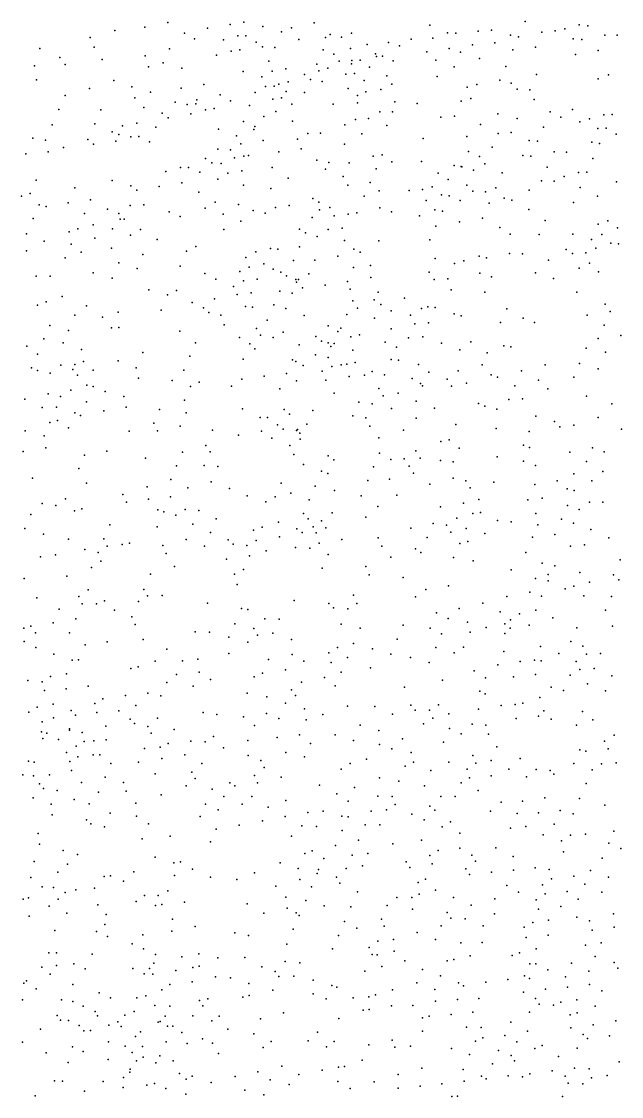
# Model space of a CAD drawing. Header units: inches. Extents: x 1412000 to 4237944, y 4931095 to 14792305.
# Drawn here: x 2823715.2 to 2823797, y 9862286.2 to 9862433 of the extents above; entities that cross this region are included whole.
import ezdxf

# ---------------------------------------------------------------- set-up
doc = ezdxf.new("R2010")
doc.units = ezdxf.units.IN
doc.header["$MEASUREMENT"] = 0

# ---------------------------------------------------------------- blocks, each defined once
blk = doc.blocks.new('SHORTSTLIDAR')
for p in [(1412232.74, 4931389.51), (1412176.78, 4931388.29), (1412180.87, 4931388.72), (1412184.02, 4931389.37), (1412189.43, 4931388.6), (1412192.52, 4931389.12), (1412194.37, 4931389.43), (1412196.97, 4931388.82), (1412199.52, 4931388.08), (1412200.87, 4931388.65), (1412203.99, 4931389.32), (1412219.75, 4931389.01), (1412226.35, 4931388.18), (1412228.15, 4931388.34), (1412235.03, 4931388.05), (1412236.83, 4931388.22), (1412238.18, 4931388.51), (1412240.13, 4931389.03), (1412241.29, 4931388.93), (1412173.41, 4931387.34), (1412186.26, 4931387.91), (1412187.66, 4931387.13), (1412191.59, 4931387.02), (1412193.55, 4931387.54), (1412194.67, 4931387.54), (1412196.05, 4931386.7), (1412201.87, 4931387.07), (1412205.51, 4931387.34), (1412206.14, 4931387.72), (1412207.69, 4931387.37), (1412209.05, 4931387.92), (1412214.11, 4931386.65), (1412217.2, 4931387.08), (1412220.14, 4931387.22), (1412222.15, 4931387.98), (1412223.28, 4931387.9), (1412228.62, 4931386.61), (1412230.75, 4931387.64), (1412231.83, 4931387.43), (1412239.29, 4931387.13), (1412240.47, 4931387.04), (1412243.63, 4931387.64), (1412245.31, 4931387.65), (1412166.56, 4931385.83), (1412173.95, 4931385.99), (1412184.22, 4931385.78), (1412192.63, 4931385.45), (1412193.84, 4931385.65), (1412196.91, 4931386.05), (1412198.59, 4931385.97), (1412205.21, 4931385.62), (1412208.93, 4931385.83), (1412211.19, 4931386.35), (1412212.32, 4931385.11), (1412215.6, 4931386.17), (1412219.34, 4931385.35), (1412222.38, 4931385.84), (1412223.93, 4931385.34), (1412225.55, 4931386.33), (1412231.07, 4931385.62), (1412234.15, 4931386), (1412242.72, 4931385.57), (1412169.28, 4931384.57), (1412170, 4931383.64), (1412175.06, 4931384.33), (1412180.93, 4931384.8), (1412183.38, 4931383.86), (1412190.67, 4931384.92), (1412197.77, 4931384.08), (1412204.35, 4931383.7), (1412206.67, 4931385.06), (1412207.38, 4931384.11), (1412209.06, 4931383.72), (1412209.1, 4931384.17), (1412210.26, 4931384.24), (1412212.48, 4931384.72), (1412213.27, 4931384.76), (1412214.73, 4931384.12), (1412220.55, 4931384.25), (1412226.52, 4931384.46), (1412239.61, 4931385.02), (1412165.81, 4931383.44), (1412181.37, 4931383.31), (1412185.91, 4931383.15), (1412194.3, 4931382.7), (1412198.26, 4931382.74), (1412200.11, 4931383.05), (1412202.63, 4931382.28), (1412204.62, 4931382.77), (1412205.84, 4931383.14), (1412208.31, 4931382.32), (1412209.48, 4931382.41), (1412211.52, 4931383.26), (1412223.08, 4931383.32), (1412230.11, 4931383.37), (1412234.28, 4931382.28), (1412244.14, 4931382.21), (1412166.1, 4931381.52), (1412176.64, 4931381.46), (1412188.91, 4931380.92), (1412196.84, 4931381.95), (1412199.17, 4931380.93), (1412200.44, 4931381.29), (1412203.45, 4931381.61), (1412205.06, 4931381.3), (1412210.77, 4931381.45), (1412213.87, 4931382.09), (1412214.56, 4931380.93), (1412220.74, 4931381.98), (1412226.17, 4931380.89), (1412229.29, 4931381.5), (1412230.84, 4931381.07), (1412242.71, 4931381.66), (1412170, 4931379.42), (1412173.33, 4931380.34), (1412179.09, 4931380.59), (1412181.63, 4931379.86), (1412185.83, 4931380.4), (1412191.13, 4931379.51), (1412195.9, 4931379.82), (1412197.32, 4931380.63), (1412198.52, 4931380.67), (1412200.13, 4931379.95), (1412202.67, 4931379.79), (1412208.62, 4931380.37), (1412209.9, 4931379.39), (1412211.01, 4931379.89), (1412213.08, 4931380.22), (1412224.82, 4931380.53), (1412231.67, 4931380.25), (1412233.37, 4931380.19), (1412179.52, 4931379.1), (1412185, 4931378.51), (1412186.64, 4931378.19), (1412187.85, 4931378.28), (1412187.98, 4931378.79), (1412192.54, 4931378.68), (1412195.15, 4931378.02), (1412198.32, 4931378.89), (1412199.51, 4931379.07), (1412200.91, 4931378.21), (1412206.57, 4931378.21), (1412209.89, 4931378.42), (1412214.97, 4931378.55), (1412218.01, 4931378.29), (1412224.01, 4931378.64), (1412225.34, 4931379), (1412233.99, 4931378.84), (1412169.16, 4931377.5), (1412174.88, 4931377.44), (1412180.72, 4931377.75), (1412183.23, 4931377.01), (1412184.04, 4931376.37), (1412187.14, 4931376.89), (1412189.13, 4931377.43), (1412190.32, 4931377.64), (1412197.11, 4931376.52), (1412198.74, 4931377.24), (1412212.92, 4931377.19), (1412214.67, 4931377.18), (1412221.27, 4931376.43), (1412223.1, 4931376.56), (1412229.04, 4931376.92), (1412236.17, 4931377.15), (1412237.61, 4931376.45), (1412239.21, 4931377.49), (1412243.48, 4931376.78), (1412244.61, 4931376.79), (1412168.25, 4931375.41), (1412174.05, 4931375.53), (1412177.83, 4931375.28), (1412179.78, 4931375.62), (1412182.39, 4931375.08), (1412194.32, 4931375.83), (1412195.87, 4931375.15), (1412201, 4931375.89), (1412208.16, 4931375.42), (1412209.61, 4931376.14), (1412211.37, 4931376.27), (1412213.86, 4931375.32), (1412226.66, 4931375.46), (1412231.67, 4931376.26), (1412235.25, 4931375.06), (1412240.19, 4931375.82), (1412241.52, 4931376.2), (1412242.65, 4931374.9), (1412243.8, 4931374.93), (1412165.58, 4931373.56), (1412173.1, 4931373.39), (1412176.4, 4931374.43), (1412177.31, 4931374.09), (1412178.95, 4931373.74), (1412180.05, 4931373.79), (1412190.9, 4931374.8), (1412193.39, 4931373.9), (1412195.75, 4931374.75), (1412201.68, 4931373.43), (1412203.1, 4931374.21), (1412204.85, 4931374.24), (1412210.47, 4931374.19), (1412218.85, 4931373.53), (1412224.79, 4931373.79), (1412229.05, 4931374.23), (1412230.86, 4931374.37), (1412245.16, 4931374.14), (1412167.32, 4931373.29), (1412169.79, 4931372.29), (1412173.88, 4931372.76), (1412176.92, 4931373.19), (1412181.52, 4931373.06), (1412190.81, 4931372.08), (1412192.54, 4931371.98), (1412193.95, 4931372.8), (1412197, 4931373.28), (1412202.19, 4931372.12), (1412208.1, 4931372.78), (1412228.23, 4931372.36), (1412233.32, 4931373.27), (1412234.44, 4931373.19), (1412241.85, 4931373.04), (1412242.89, 4931372.84), (1412164.63, 4931371.43), (1412167.68, 4931371.69), (1412189.16, 4931370.81), (1412193.12, 4931370.91), (1412194.36, 4931371.11), (1412195, 4931371.21), (1412199.16, 4931371.7), (1412204.34, 4931370.58), (1412212.04, 4931371.13), (1412213.24, 4931371.28), (1412225.03, 4931371.74), (1412226.52, 4931371.09), (1412232.42, 4931371.2), (1412233.53, 4931371.11), (1412236.69, 4931371.71), (1412238.39, 4931371.68), (1412241.98, 4931370.78), (1412183.75, 4931369.04), (1412185.75, 4931369.55), (1412186.81, 4931369.55), (1412189.99, 4931370.19), (1412191.28, 4931370.14), (1412194.09, 4931369.1), (1412198.23, 4931369.58), (1412205.52, 4931369.35), (1412205.96, 4931370.24), (1412208.74, 4931370.2), (1412212.41, 4931369.39), (1412214.56, 4931370.35), (1412218.63, 4931370.39), (1412223.06, 4931369.83), (1412224.03, 4931369.72), (1412224.12, 4931369.64), (1412225.7, 4931369.22), (1412227.23, 4931370.07), (1412235.77, 4931369.62), (1412166.05, 4931367.86), (1412176.42, 4931367.79), (1412188.36, 4931368.94), (1412190.82, 4931368), (1412192.2, 4931368.8), (1412200.43, 4931368.12), (1412207.91, 4931368.32), (1412211.59, 4931367.53), (1412220.88, 4931368.79), (1412222.25, 4931367.94), (1412229.63, 4931368.86), (1412234.97, 4931367.76), (1412236.69, 4931367.72), (1412238.09, 4931368.33), (1412240.05, 4931368.89), (1412241.18, 4931368.92), (1412245.21, 4931367.63), (1412171.32, 4931366.8), (1412178.96, 4931367.07), (1412179.77, 4931366.46), (1412182.84, 4931366.96), (1412185.91, 4931367.47), (1412188.24, 4931366.21), (1412194.32, 4931367.17), (1412198.08, 4931366.71), (1412208.54, 4931367.16), (1412212.84, 4931366.38), (1412216.91, 4931366.44), (1412218.75, 4931366.55), (1412220.07, 4931366.94), (1412224.8, 4931367.14), (1412225.6, 4931366.34), (1412227.35, 4931366.26), (1412228.73, 4931366.8), (1412233.3, 4931366.48), (1412240.27, 4931366.85), (1412164.05, 4931365.66), (1412165.24, 4931366), (1412170.42, 4931364.74), (1412173.47, 4931365.16), (1412190.46, 4931364.82), (1412203.79, 4931365.36), (1412204.61, 4931364.83), (1412210.77, 4931365.64), (1412219.24, 4931365.06), (1412221.34, 4931365.86), (1412222.4, 4931365.71), (1412223.9, 4931365.06), (1412227.83, 4931364.71), (1412229.91, 4931365.39), (1412230.93, 4931365.13), (1412239.36, 4931364.77), (1412242.63, 4931365.67), (1412166.46, 4931364.47), (1412167.4, 4931364.26), (1412172.63, 4931363.28), (1412175.77, 4931363.89), (1412177.33, 4931363.31), (1412178.87, 4931364.39), (1412180.72, 4931364.46), (1412184.17, 4931363.51), (1412189.09, 4931364.01), (1412191.54, 4931363.22), (1412193.65, 4931364.54), (1412195.65, 4931363.7), (1412197.29, 4931363.35), (1412198.68, 4931364.13), (1412200.55, 4931364.38), (1412204.7, 4931363.8), (1412206.09, 4931364.13), (1412208.6, 4931363.19), (1412209.78, 4931363.36), (1412212.91, 4931364.05), (1412214.5, 4931363.53), (1412220.45, 4931363.8), (1412221.48, 4931363.61), (1412233.26, 4931363.84), (1412165.64, 4931362.59), (1412173.82, 4931361.75), (1412177.49, 4931362.53), (1412178.04, 4931362.51), (1412185.71, 4931362.86), (1412193.97, 4931362.25), (1412203.69, 4931362.73), (1412206.71, 4931362.97), (1412218.35, 4931362.99), (1412223.79, 4931362.17), (1412226.93, 4931362.65), (1412235.47, 4931362.32), (1412242.71, 4931361.83), (1412244.04, 4931362.29), (1412164.75, 4931360.5), (1412170.54, 4931360.78), (1412171.72, 4931361.2), (1412176.44, 4931361.21), (1412178.93, 4931360.32), (1412180.29, 4931361.12), (1412191.67, 4931361.09), (1412201.97, 4931361.17), (1412202.78, 4931360.64), (1412204.37, 4931360.16), (1412205.87, 4931361.09), (1412207.78, 4931361.31), (1412220.58, 4931361.55), (1412229.29, 4931361.38), (1412230.69, 4931360.47), (1412234.66, 4931360.44), (1412239.24, 4931360.45), (1412243.22, 4931360.43), (1412245.33, 4931361.32), (1412167.14, 4931359.52), (1412170.83, 4931359.12), (1412174.05, 4931359.92), (1412182.56, 4931359.76), (1412187.84, 4931358.79), (1412201.96, 4931358.75), (1412208.13, 4931359.6), (1412212.77, 4931359.55), (1412219.76, 4931359.68), (1412241.81, 4931359.76), (1412244.44, 4931359.25), (1412245.47, 4931359.13), (1412164.74, 4931358.19), (1412170.01, 4931357.24), (1412172.19, 4931357.99), (1412176.32, 4931358.55), (1412180.62, 4931357.67), (1412186.55, 4931358.16), (1412194.67, 4931357.29), (1412196.03, 4931358.06), (1412198.02, 4931358.52), (1412199.02, 4931358.43), (1412207.2, 4931357.48), (1412209.39, 4931358.43), (1412210.26, 4931358), (1412226.48, 4931357.46), (1412227.48, 4931357.24), (1412230.63, 4931357.82), (1412232.37, 4931357.78), (1412238.34, 4931358.38), (1412239.21, 4931357.82), (1412241.01, 4931357.91), (1412242.41, 4931358.56), (1412177.32, 4931356.57), (1412179.81, 4931355.79), (1412185.67, 4931356.11), (1412195.11, 4931355.97), (1412197.1, 4931356.41), (1412201.13, 4931356.87), (1412204.05, 4931356.9), (1412209.35, 4931355.91), (1412211.64, 4931356.2), (1412220.48, 4931357.16), (1412223.1, 4931356.48), (1412224.38, 4931356.82), (1412235.94, 4931356.9), (1412240.11, 4931355.82), (1412241.51, 4931356.5), (1412166.05, 4931354.72), (1412167.94, 4931354.75), (1412173.83, 4931355.19), (1412176.42, 4931354.48), (1412189.05, 4931355.08), (1412190.56, 4931354.33), (1412193.84, 4931355.39), (1412196.2, 4931354.32), (1412198.38, 4931355.67), (1412199.42, 4931355.28), (1412200.21, 4931354.78), (1412201.49, 4931354.28), (1412201.82, 4931354.27), (1412203.23, 4931355.03), (1412211.71, 4931354.55), (1412219.66, 4931355.27), (1412220.33, 4931354.27), (1412222.2, 4931354.39), (1412226.57, 4931355.15), (1412228.16, 4931354.63), (1412234.14, 4931355.2), (1412236.64, 4931354.42), (1412242.74, 4931355.31), (1412181.42, 4931352.88), (1412192.96, 4931353.33), (1412194.31, 4931354.11), (1412201.55, 4931353.9), (1412202.4, 4931353.13), (1412205.47, 4931353.51), (1412208.52, 4931354.01), (1412208.88, 4931352.95), (1412222.65, 4931352.86), (1412169.59, 4931351.96), (1412183.98, 4931352.17), (1412185.21, 4931352.77), (1412190.39, 4931351.63), (1412193.48, 4931352.23), (1412195.39, 4931352.45), (1412199.3, 4931352.69), (1412200.99, 4931352.39), (1412209.24, 4931351.38), (1412212.16, 4931351.51), (1412212.69, 4931352.56), (1412216.29, 4931351.74), (1412227.27, 4931352.57), (1412239.81, 4931352.56), (1412166.22, 4931350.79), (1412167.4, 4931351.23), (1412172.91, 4931350.67), (1412183.1, 4931350.1), (1412187.35, 4931351.14), (1412188.86, 4931350.4), (1412194.59, 4931350.59), (1412195.58, 4931350.5), (1412198.49, 4931350.83), (1412200.11, 4931350.3), (1412209.87, 4931350.36), (1412213.05, 4931350.87), (1412214.48, 4931350.02), (1412218.59, 4931350.31), (1412219.49, 4931350.53), (1412220.49, 4931350.45), (1412230.23, 4931350.28), (1412243.67, 4931350.89), (1412244.35, 4931349.9), (1412171.34, 4931349.39), (1412175.1, 4931349.12), (1412177.23, 4931349.81), (1412189.59, 4931349.76), (1412191.26, 4931349.39), (1412197.57, 4931348.71), (1412202.59, 4931349.36), (1412208.41, 4931349.48), (1412212.22, 4931348.99), (1412217.13, 4931349.43), (1412223.05, 4931349.57), (1412224.02, 4931349.32), (1412229.4, 4931348.41), (1412232.49, 4931349.02), (1412234.04, 4931348.41), (1412241.23, 4931349.39), (1412167.89, 4931348.01), (1412170.44, 4931347.3), (1412176.33, 4931347.7), (1412177.33, 4931347.73), (1412185.65, 4931347.23), (1412191.7, 4931348.09), (1412196.09, 4931347.59), (1412199.76, 4931347.09), (1412205.87, 4931347.94), (1412207.21, 4931347.2), (1412207.6, 4931347.62), (1412214.47, 4931347.56), (1412217.68, 4931348.22), (1412219.58, 4931348.35), (1412243.53, 4931348.04), (1412167.1, 4931346.16), (1412169.73, 4931345.65), (1412187.79, 4931345.63), (1412193.78, 4931346.35), (1412195.19, 4931345.51), (1412196.67, 4931346.66), (1412198.39, 4931346.36), (1412204.19, 4931346.49), (1412204.97, 4931345.88), (1412205.88, 4931345.61), (1412206.68, 4931345.52), (1412208.98, 4931346.43), (1412210.14, 4931346.7), (1412213.65, 4931345.7), (1412216.86, 4931346.33), (1412218.78, 4931346.47), (1412221.33, 4931345.59), (1412225.36, 4931345.75), (1412242.73, 4931346.2), (1412245.78, 4931346.65), (1412164.78, 4931345.18), (1412166.21, 4931344.09), (1412172.22, 4931344.73), (1412180.61, 4931344.31), (1412195.87, 4931344.8), (1412201.91, 4931345.36), (1412206.24, 4931345.11), (1412209.24, 4931344.61), (1412215.22, 4931345.03), (1412223.84, 4931344.66), (1412227.59, 4931344.25), (1412229.82, 4931345.24), (1412230.78, 4931345.08), (1412241.08, 4931344.88), (1412243.72, 4931344.36), (1412169.4, 4931342.58), (1412171.33, 4931342.66), (1412172.49, 4931343.1), (1412177.24, 4931343.16), (1412187, 4931343.79), (1412194.29, 4931343.42), (1412201.01, 4931343.3), (1412201.45, 4931343.1), (1412202.49, 4931342.53), (1412204.14, 4931343.98), (1412205.87, 4931343.63), (1412207.65, 4931342.62), (1412208.41, 4931342.71), (1412209.57, 4931342.93), (1412214.48, 4931343.35), (1412215.46, 4931343.25), (1412218.19, 4931342.66), (1412226.87, 4931342.61), (1412235.46, 4931342.63), (1412240.18, 4931342.79), (1412165.39, 4931342.21), (1412166.21, 4931341.87), (1412167.94, 4931341.51), (1412171.03, 4931342.01), (1412171.67, 4931341.23), (1412173.83, 4931341.88), (1412179.7, 4931342.22), (1412186.19, 4931341.9), (1412197.15, 4931341.08), (1412200.2, 4931341.43), (1412205.05, 4931341.76), (1412206.4, 4931342.41), (1412210.82, 4931341.23), (1412211.9, 4931341.72), (1412213.57, 4931341.27), (1412219.6, 4931341.63), (1412223.63, 4931341.79), (1412228.1, 4931341.26), (1412232.23, 4931341.82), (1412242.73, 4931342.09), (1412172.95, 4931339.84), (1412173.83, 4931339.65), (1412180.03, 4931340.79), (1412184.59, 4931340.47), (1412187.08, 4931339.65), (1412188.3, 4931340.25), (1412192.7, 4931339.7), (1412194.09, 4931340.66), (1412201.58, 4931340.45), (1412205.57, 4931340.53), (1412208.74, 4931341.05), (1412217.35, 4931340.77), (1412218.48, 4931340.06), (1412218.77, 4931339.74), (1412222.12, 4931340.69), (1412222.72, 4931339.71), (1412224.73, 4931340.11), (1412228.96, 4931340.92), (1412231.33, 4931339.77), (1412234.56, 4931340.53), (1412239.37, 4931340.93), (1412167.68, 4931338.65), (1412169.39, 4931338.31), (1412170.77, 4931339.17), (1412175.45, 4931339), (1412178.01, 4931338.29), (1412199.28, 4931339.34), (1412206.7, 4931338.75), (1412212.77, 4931339.4), (1412213.37, 4931338.39), (1412215.41, 4931338.74), (1412235.84, 4931339.35), (1412241.12, 4931338.35), (1412164.5, 4931337.92), (1412166.88, 4931336.79), (1412168.81, 4931336.85), (1412172.92, 4931337.57), (1412178.32, 4931336.83), (1412186.27, 4931337.79), (1412210.07, 4931337.54), (1412211.86, 4931337.29), (1412217.88, 4931337.66), (1412220.39, 4931336.71), (1412226.39, 4931337.33), (1412227.24, 4931336.97), (1412230.52, 4931337.9), (1412232.38, 4931337.97), (1412244.56, 4931337.3), (1412171.33, 4931336.09), (1412172.11, 4931335.71), (1412175.28, 4931336.35), (1412182.88, 4931336.52), (1412186.49, 4931336.09), (1412194.18, 4931336.6), (1412196.59, 4931335.45), (1412197.6, 4931335.43), (1412199.89, 4931336.51), (1412200.62, 4931335.9), (1412203.78, 4931336.38), (1412209.25, 4931335.66), (1412211.04, 4931335.41), (1412214.5, 4931336.65), (1412217.9, 4931335.34), (1412228.89, 4931336.55), (1412234.22, 4931335.6), (1412242.72, 4931335.44), (1412167.91, 4931334.75), (1412168.97, 4931335.01), (1412170.44, 4931334.02), (1412182.08, 4931334.67), (1412185.7, 4931334.25), (1412198.99, 4931334.44), (1412199.73, 4931333.84), (1412201.69, 4931333.79), (1412202.97, 4931334.53), (1412211.57, 4931334.23), (1412223.31, 4931334.47), (1412228.79, 4931333.94), (1412236.77, 4931334.91), (1412237.48, 4931334.16), (1412239.41, 4931334.41), (1412245.89, 4931333.85), (1412164.54, 4931333.61), (1412167.13, 4931332.91), (1412178.75, 4931333.55), (1412182.59, 4931333.62), (1412190.11, 4931333.71), (1412193.64, 4931333.01), (1412196.77, 4931333.56), (1412198.21, 4931332.6), (1412201.56, 4931333.66), (1412202.02, 4931333.28), (1412202.07, 4931332.46), (1412212.77, 4931332.67), (1412216.16, 4931333.69), (1412222.4, 4931332.39), (1412233.32, 4931333.54), (1412167.35, 4931331.28), (1412175.71, 4931330.83), (1412189.21, 4931331.62), (1412200.67, 4931331.6), (1412217.85, 4931330.88), (1412221.27, 4931332.15), (1412223.75, 4931331.25), (1412232.51, 4931331.65), (1412233.36, 4931331.35), (1412241.94, 4931331.29), (1412164.26, 4931330.78), (1412172.66, 4931330.31), (1412180.96, 4931329.89), (1412186.03, 4931330.7), (1412189.78, 4931330.74), (1412201.18, 4931330.4), (1412205.89, 4931330.2), (1412206.64, 4931329.64), (1412212.89, 4931330.56), (1412214.43, 4931329.72), (1412216.24, 4931329.79), (1412218.42, 4931329.9), (1412221.21, 4931329.57), (1412222.95, 4931329.37), (1412228.95, 4931330.06), (1412232.53, 4931329.47), (1412238.84, 4931330.71), (1412241.14, 4931329.44), (1412243.55, 4931330.76), (1412171.85, 4931328.47), (1412185.2, 4931328.82), (1412188.96, 4931328.87), (1412190.82, 4931328.76), (1412202.5, 4931329.02), (1412204.99, 4931328.11), (1412212.07, 4931328.68), (1412216.95, 4931328.78), (1412234.16, 4931328.88), (1412243.36, 4931328.04), (1412165.54, 4931327.13), (1412172.9, 4931326.46), (1412184.42, 4931326.97), (1412189.91, 4931326.67), (1412199.46, 4931326.45), (1412205.84, 4931327.79), (1412211.27, 4931326.83), (1412214.26, 4931327), (1412217.52, 4931327.84), (1412222.95, 4931327.17), (1412224.65, 4931326.77), (1412228.47, 4931326.61), (1412237.12, 4931326.78), (1412239.39, 4931327.74), (1412241.84, 4931326.8), (1412181.18, 4931325.97), (1412186.72, 4931325.84), (1412192.41, 4931325.74), (1412200.81, 4931325.09), (1412204.1, 4931326.04), (1412206.75, 4931325.47), (1412219.76, 4931326.35), (1412225.24, 4931325.82), (1412234.05, 4931326.29), (1412238.5, 4931325.69), (1412239.42, 4931325.47), (1412166.88, 4931323.68), (1412170.05, 4931324.32), (1412177.88, 4931324.91), (1412178.36, 4931323.89), (1412181.37, 4931324.29), (1412184.35, 4931324.61), (1412194.82, 4931324.73), (1412197.37, 4931323.92), (1412198.67, 4931324.61), (1412203.3, 4931324.19), (1412210.36, 4931324.75), (1412215.23, 4931324.82), (1412224.33, 4931323.74), (1412226.43, 4931324.24), (1412233.13, 4931324.19), (1412235.09, 4931324.42), (1412241.55, 4931323.88), (1412243.35, 4931323.86), (1412165.31, 4931322.18), (1412168.73, 4931323.41), (1412171.28, 4931322.7), (1412172.28, 4931322.95), (1412182.63, 4931322.82), (1412183.46, 4931322.57), (1412185.1, 4931322.08), (1412186.36, 4931322.86), (1412188.23, 4931322.73), (1412202.51, 4931322.34), (1412206.44, 4931322.43), (1412212.64, 4931323.28), (1412221.22, 4931323.22), (1412225.6, 4931322.34), (1412226.65, 4931322.44), (1412234.19, 4931322.34), (1412238.51, 4931323.41), (1412240.14, 4931322.88), (1412176.1, 4931320.76), (1412187.42, 4931320.88), (1412190.62, 4931321.58), (1412199.11, 4931321.15), (1412203.15, 4931321.6), (1412204.95, 4931321.32), (1412211.03, 4931321.82), (1412220.22, 4931320.94), (1412222.02, 4931320.72), (1412223.43, 4931321.67), (1412229, 4931321.37), (1412230.84, 4931321.2), (1412234.5, 4931320.76), (1412237.69, 4931321.55), (1412239.33, 4931321.01), (1412164.5, 4931320.28), (1412167.03, 4931319.49), (1412182.55, 4931320.49), (1412189.82, 4931319.72), (1412195.69, 4931320.03), (1412196.87, 4931320.46), (1412199.22, 4931319.12), (1412201.61, 4931320.25), (1412202.35, 4931319.75), (1412203.84, 4931320.5), (1412204.25, 4931319.68), (1412205.54, 4931320.37), (1412217.14, 4931320.33), (1412219.4, 4931319.05), (1412222.6, 4931319.78), (1412224.71, 4931320.26), (1412227.27, 4931319.59), (1412233.76, 4931319.08), (1412236.8, 4931319.48), (1412241.73, 4931320.14), (1412170.48, 4931318.8), (1412175.28, 4931318.88), (1412175.75, 4931317.87), (1412177.78, 4931318.09), (1412178.76, 4931318.28), (1412183.33, 4931317.95), (1412186.51, 4931318.78), (1412189.02, 4931317.86), (1412192.22, 4931318.71), (1412192.92, 4931318.14), (1412194.8, 4931317.95), (1412196.08, 4931318.62), (1412201.44, 4931317.67), (1412203.37, 4931317.61), (1412204.63, 4931318.29), (1412207.76, 4931318.76), (1412212.72, 4931319.01), (1412213.19, 4931317.87), (1412223.82, 4931318.21), (1412224.92, 4931318.48), (1412238.94, 4931317.87), (1412240.84, 4931318.06), (1412244.15, 4931318.99), (1412166.62, 4931316.42), (1412168.67, 4931316.67), (1412172.7, 4931317.4), (1412174.49, 4931317.02), (1412183.76, 4931316.86), (1412195.17, 4931316.54), (1412197.42, 4931317.21), (1412205.89, 4931316.73), (1412214.44, 4931316.36), (1412217.8, 4931317.51), (1412218.51, 4931316.98), (1412222.99, 4931316.3), (1412232.86, 4931317.01), (1412173.6, 4931314.97), (1412174.85, 4931315.81), (1412184.93, 4931315.07), (1412192.03, 4931316.07), (1412194.35, 4931314.68), (1412205.08, 4931314.85), (1412211.03, 4931315.11), (1412225.66, 4931315.85), (1412230.85, 4931314.64), (1412235.08, 4931315.54), (1412236.81, 4931315.19), (1412245.71, 4931316.02), (1412164.42, 4931313.44), (1412170.23, 4931313.79), (1412181.63, 4931314.02), (1412193.11, 4931314.02), (1412211.48, 4931313.96), (1412216.1, 4931313.58), (1412234.17, 4931313.46), (1412235.88, 4931314), (1412240.21, 4931314.27), (1412244.82, 4931313.96), (1412245.52, 4931313.26), (1412173.16, 4931311.89), (1412180.73, 4931311.93), (1412193.47, 4931312.62), (1412219.18, 4931311.93), (1412222.3, 4931312.47), (1412235.91, 4931313.11), (1412238.23, 4931312.04), (1412239.37, 4931312.39), (1412241.55, 4931312.97), (1412166.16, 4931310.83), (1412171.89, 4931311), (1412175.35, 4931310.42), (1412180.03, 4931310.29), (1412181.25, 4931311.1), (1412183.22, 4931311.12), (1412201.23, 4931310.46), (1412209.33, 4931311.16), (1412217.81, 4931310.96), (1412230.23, 4931310.98), (1412233.37, 4931311.6), (1412235, 4931311.02), (1412240.75, 4931311.09), (1412244.51, 4931310.97), (1412169.17, 4931309.26), (1412172.32, 4931309.99), (1412174.29, 4931309.98), (1412176.75, 4931309.14), (1412189.42, 4931310.08), (1412194.04, 4931309.35), (1412194.92, 4931309.2), (1412205.95, 4931310.05), (1412206.62, 4931309.43), (1412208.54, 4931309.31), (1412209.78, 4931310.03), (1412223.76, 4931309.34), (1412226.98, 4931310.08), (1412229.33, 4931308.91), (1412234.2, 4931309.14), (1412243.72, 4931309.13), (1412168.35, 4931307.41), (1412171.44, 4931307.95), (1412179.12, 4931308.2), (1412197.22, 4931307.94), (1412199.18, 4931307.89), (1412220.68, 4931308.74), (1412222.25, 4931307.97), (1412224.89, 4931307.47), (1412230.77, 4931307.82), (1412231.97, 4931308.64), (1412236.53, 4931308.1), (1412164.36, 4931306.67), (1412165.33, 4931306.95), (1412165.94, 4931306.02), (1412170.61, 4931306.05), (1412179.56, 4931307.17), (1412187.73, 4931306.16), (1412189.71, 4931306.14), (1412193.14, 4931307.27), (1412195.73, 4931306.62), (1412198.35, 4931305.99), (1412207.64, 4931307.22), (1412210.24, 4931306.65), (1412216.12, 4931307.06), (1412219.78, 4931306.68), (1412221.34, 4931305.88), (1412225.25, 4931306.12), (1412227.44, 4931306.75), (1412229.96, 4931305.95), (1412229.97, 4931307.24), (1412230.7, 4931306.68), (1412233.3, 4931307.08), (1412239.81, 4931306.7), (1412244.65, 4931306.94), (1412164.43, 4931304.87), (1412172.74, 4931304.41), (1412175.74, 4931304.78), (1412180.64, 4931305.13), (1412192.35, 4931305.43), (1412194.92, 4931304.74), (1412196.25, 4931305.69), (1412200.9, 4931305.13), (1412209.35, 4931304.59), (1412215.31, 4931305.16), (1412238.99, 4931304.83), (1412166.01, 4931304.02), (1412168.48, 4931303.11), (1412183.87, 4931303.79), (1412192.32, 4931303.2), (1412200.95, 4931303.07), (1412205.96, 4931303.31), (1412207.16, 4931304.02), (1412211.91, 4931303.86), (1412214.42, 4931303.1), (1412220.55, 4931304.02), (1412223.09, 4931303.32), (1412224.36, 4931304.07), (1412229.83, 4931303.49), (1412234.84, 4931304.15), (1412237.33, 4931303.19), (1412240.62, 4931304.22), (1412241.1, 4931303.11), (1412243.04, 4931303.22), (1412170.97, 4931302.28), (1412171.84, 4931302.33), (1412182.26, 4931302.14), (1412186.02, 4931302.23), (1412188.11, 4931302.42), (1412197.73, 4931302.4), (1412202.55, 4931302.18), (1412206.27, 4931301.96), (1412208.53, 4931302.68), (1412217.1, 4931302.65), (1412219.65, 4931301.96), (1412229.02, 4931301.64), (1412232.05, 4931302.1), (1412234.02, 4931302.28), (1412234.95, 4931302.22), (1412239.7, 4931302.12), (1412168.01, 4931300.05), (1412170.18, 4931300.44), (1412178.94, 4931301.17), (1412179.94, 4931301.4), (1412185.19, 4931300.35), (1412188.28, 4931300.66), (1412195.79, 4931300.04), (1412196.92, 4931300.53), (1412200.04, 4931300.99), (1412207.65, 4931300.65), (1412211.66, 4931301.26), (1412225.81, 4931300.83), (1412231.18, 4931300.04), (1412234.14, 4931300.36), (1412238.91, 4931300.27), (1412240.19, 4931301.03), (1412242.16, 4931301.15), (1412244.59, 4931300.18), (1412164.92, 4931299.5), (1412166.85, 4931299.33), (1412173.12, 4931298.75), (1412183.86, 4931299.27), (1412187.45, 4931298.77), (1412189.85, 4931299.64), (1412202.23, 4931299.31), (1412205.38, 4931299.91), (1412206.85, 4931298.78), (1412216.28, 4931298.62), (1412221.48, 4931299.59), (1412227.35, 4931299.9), (1412236.29, 4931298.62), (1412241.25, 4931299.06), (1412167.2, 4931298.17), (1412170.12, 4931298.38), (1412178.23, 4931297.46), (1412181.27, 4931297.79), (1412183.07, 4931297.42), (1412194.82, 4931297.78), (1412197.51, 4931297.28), (1412200.87, 4931298.26), (1412201.42, 4931297.46), (1412226.55, 4931298.07), (1412227.3, 4931297.69), (1412234.74, 4931297.18), (1412238, 4931298.17), (1412243.7, 4931298.12), (1412166.19, 4931295.87), (1412168.38, 4931296.28), (1412174.03, 4931296.36), (1412175.15, 4931297.01), (1412179.66, 4931296.11), (1412200.06, 4931296.41), (1412202.65, 4931295.66), (1412208.53, 4931296.02), (1412212.24, 4931295.98), (1412217.14, 4931296.14), (1412220.93, 4931296.2), (1412226.4, 4931295.61), (1412229.46, 4931296.12), (1412231.41, 4931296.25), (1412232.44, 4931296.44), (1412165.07, 4931295.19), (1412168.4, 4931294.42), (1412170.83, 4931295.43), (1412171.41, 4931294.81), (1412174.33, 4931295.13), (1412177.32, 4931295.38), (1412178.86, 4931294.25), (1412182.6, 4931294.36), (1412188.84, 4931295.16), (1412190.68, 4931294.86), (1412194.33, 4931294.56), (1412197.45, 4931295.02), (1412199.17, 4931294.34), (1412202.86, 4931294.13), (1412205.16, 4931294.86), (1412214.66, 4931294.91), (1412217.73, 4931295.49), (1412219.71, 4931295.48), (1412220.14, 4931294.37), (1412222.35, 4931294.95), (1412231.52, 4931294.34), (1412234.57, 4931294.67), (1412235.29, 4931295.38), (1412236.3, 4931294.24), (1412240.57, 4931295.29), (1412241.99, 4931294.16), (1412166.88, 4931293.89), (1412170.59, 4931292.94), (1412170.59, 4931292.76), (1412175.54, 4931293.29), (1412179.47, 4931293.66), (1412181.28, 4931293.26), (1412184.88, 4931292.81), (1412195.84, 4931293.38), (1412210.23, 4931293.4), (1412212.81, 4931292.71), (1412218.9, 4931293.61), (1412222.41, 4931292.99), (1412225.51, 4931293.56), (1412227.4, 4931293.4), (1412239.77, 4931293.44), (1412166.76, 4931292.51), (1412166.95, 4931291.58), (1412167.5, 4931292.34), (1412169.11, 4931291.46), (1412172.32, 4931292.43), (1412172.61, 4931291.19), (1412173.91, 4931291.29), (1412175.61, 4931291.43), (1412181.72, 4931292.32), (1412187.13, 4931291.24), (1412190.25, 4931291.88), (1412194.94, 4931291.31), (1412198.94, 4931291.72), (1412201.98, 4931292.09), (1412206.84, 4931292.1), (1412209.33, 4931291.32), (1412216.01, 4931291.54), (1412224.04, 4931292.26), (1412227.74, 4931292.18), (1412243.57, 4931291.26), (1412244.88, 4931292.06), (1412171.51, 4931290.54), (1412180.82, 4931290.25), (1412182.95, 4931290.42), (1412184.06, 4931290.93), (1412189.08, 4931291.15), (1412191.62, 4931290.34), (1412200.09, 4931289.71), (1412203.47, 4931290.94), (1412212.87, 4931290.78), (1412214.57, 4931290.18), (1412217.22, 4931289.7), (1412221.59, 4931291.12), (1412228.91, 4931290.45), (1412240.22, 4931290.05), (1412241.04, 4931289.85), (1412244.06, 4931290.18), (1412165.02, 4931288.51), (1412165.77, 4931288.35), (1412170.19, 4931289.68), (1412170.62, 4931288.47), (1412171.71, 4931289.11), (1412173.84, 4931289.35), (1412174.72, 4931289.37), (1412180, 4931288.37), (1412183.18, 4931288.89), (1412186.33, 4931289.39), (1412194.97, 4931289.29), (1412196.7, 4931288.58), (1412202.67, 4931289.09), (1412211.11, 4931288.8), (1412217.53, 4931288.35), (1412222.36, 4931288.35), (1412225.61, 4931289.26), (1412226.04, 4931288.25), (1412228.11, 4931288.59), (1412232.06, 4931288.89), (1412245.18, 4931288.28), (1412170.89, 4931287.23), (1412176.25, 4931288.21), (1412182.26, 4931286.78), (1412187.29, 4931287.01), (1412188.64, 4931288.18), (1412197.16, 4931287.63), (1412207.65, 4931287.4), (1412208.86, 4931288.18), (1412216.4, 4931287.82), (1412219.9, 4931287.21), (1412224.82, 4931287.41), (1412230.52, 4931287.43), (1412234.24, 4931287.35), (1412236.15, 4931287.25), (1412236.65, 4931286.75), (1412239.41, 4931288.17), (1412241.88, 4931287.32), (1412243.17, 4931288.13), (1412164.21, 4931286.62), (1412165.67, 4931286.51), (1412166.49, 4931285.39), (1412167.86, 4931286.65), (1412172.23, 4931285.6), (1412175.45, 4931286.33), (1412177.98, 4931285.61), (1412187.76, 4931286.13), (1412192.46, 4931285.54), (1412195.82, 4931286.53), (1412196.26, 4931285.56), (1412199.48, 4931286.31), (1412212.87, 4931286.24), (1412215.53, 4931285.79), (1412224, 4931285.53), (1412225.16, 4931286.21), (1412228.13, 4931286.52), (1412232.92, 4931286.38), (1412241.07, 4931285.44), (1412167.04, 4931284.77), (1412168.91, 4931284.51), (1412174.56, 4931284.27), (1412178.31, 4931284.43), (1412183.08, 4931283.92), (1412186.5, 4931285.16), (1412190.04, 4931284.67), (1412193.16, 4931285.15), (1412204.71, 4931285.21), (1412207.06, 4931284.04), (1412209.45, 4931284.9), (1412219, 4931285.15), (1412226.34, 4931284.49), (1412165.66, 4931283.49), (1412168.09, 4931282.62), (1412171.22, 4931283.28), (1412173.26, 4931282.7), (1412179.65, 4931282.76), (1412189.16, 4931282.63), (1412191.66, 4931283.68), (1412194.13, 4931282.62), (1412195.46, 4931283.7), (1412200.11, 4931283.13), (1412208.63, 4931283.03), (1412212.64, 4931283.74), (1412214.63, 4931283.7), (1412215.04, 4931282.6), (1412219.77, 4931282.35), (1412221.23, 4931283.68), (1412223.22, 4931283.7), (1412229.46, 4931282.89), (1412232.37, 4931283.03), (1412235.44, 4931283.5), (1412240.18, 4931283.39), (1412243.6, 4931282.5), (1412168.25, 4931281.16), (1412176.15, 4931281.4), (1412179.73, 4931280.99), (1412188.43, 4931280.95), (1412190.87, 4931281.85), (1412197.71, 4931282.23), (1412200.03, 4931280.94), (1412203.09, 4931281.5), (1412205.18, 4931281.66), (1412207.74, 4931280.98), (1412208.6, 4931280.92), (1412211.73, 4931281.66), (1412213.84, 4931281.84), (1412217.3, 4931281.25), (1412220.41, 4931281.82), (1412228.04, 4931281.66), (1412231.64, 4931281.38), (1412234.55, 4931281.45), (1412237.54, 4931281.78), (1412239.28, 4931281.32), (1412172.93, 4931280.51), (1412173.51, 4931279.93), (1412175.36, 4931279.55), (1412181.38, 4931279.97), (1412193.75, 4931279.79), (1412196.9, 4931280.37), (1412202.29, 4931279.67), (1412204.28, 4931279.58), (1412210.94, 4931279.83), (1412212.95, 4931279.8), (1412218.98, 4931280.51), (1412221.43, 4931279.55), (1412222.56, 4931280.23), (1412232.85, 4931279.58), (1412236.72, 4931279.91), (1412166.34, 4931278.61), (1412184.34, 4931278.25), (1412190.59, 4931279.2), (1412200.89, 4931278.28), (1412207.77, 4931279.05), (1412223.84, 4931278.69), (1412230.77, 4931279.34), (1412235.21, 4931278.44), (1412238.95, 4931278.41), (1412240.99, 4931278.56), (1412244.87, 4931278.95), (1412166.52, 4931277.17), (1412180.49, 4931277.91), (1412189.85, 4931277.51), (1412206.89, 4931277.01), (1412210.03, 4931277.74), (1412214.72, 4931277.23), (1412218.63, 4931277.71), (1412223.84, 4931276.64), (1412228.73, 4931276.67), (1412237.69, 4931277.61), (1412244.17, 4931277.33), (1412245.8, 4931276.6), (1412169.73, 4931276.33), (1412171.68, 4931275.74), (1412182.29, 4931275.41), (1412202.69, 4931275.9), (1412203.69, 4931276.26), (1412205.28, 4931275.23), (1412209.14, 4931275.68), (1412211.27, 4931275.9), (1412219.74, 4931275.63), (1412220.87, 4931276.32), (1412225.46, 4931275.67), (1412231.1, 4931275.5), (1412237.97, 4931276.14), (1412243.26, 4931275.24), (1412165.76, 4931274.8), (1412170.31, 4931274.44), (1412184.84, 4931274.61), (1412185.74, 4931274.77), (1412187.39, 4931273.77), (1412199.31, 4931274.61), (1412201.81, 4931273.83), (1412204.55, 4931273.71), (1412208.35, 4931273.87), (1412210.56, 4931274.23), (1412216.51, 4931274.75), (1412217.02, 4931273.98), (1412220.07, 4931274.47), (1412224.67, 4931273.82), (1412225.99, 4931274.87), (1412231.15, 4931273.61), (1412234.13, 4931273.94), (1412236.01, 4931273.7), (1412241.67, 4931273.59), (1412165.33, 4931272.62), (1412169, 4931273.37), (1412175.34, 4931272.76), (1412176.21, 4931272.87), (1412177.98, 4931272.1), (1412179.38, 4931273.41), (1412184.93, 4931272.9), (1412189.85, 4931272.68), (1412193.42, 4931272.34), (1412195.85, 4931273.24), (1412202, 4931272.37), (1412204.4, 4931273.19), (1412207.03, 4931272.66), (1412219.16, 4931272.4), (1412225.18, 4931273.01), (1412228.18, 4931273.36), (1412236.36, 4931272.44), (1412239.4, 4931272.8), (1412244.12, 4931272.69), (1412166.85, 4931271.34), (1412168.42, 4931271.26), (1412171.44, 4931270.96), (1412174.02, 4931271.17), (1412184.02, 4931270.82), (1412198.73, 4931271.43), (1412203.59, 4931271.33), (1412207.47, 4931271.83), (1412209.86, 4931270.68), (1412218.16, 4931271.94), (1412220.5, 4931270.89), (1412230.27, 4931271.55), (1412231.86, 4931270.63), (1412235.12, 4931271.64), (1412238.49, 4931270.72), (1412240.87, 4931271.72), (1412243.23, 4931270.63), (1412164.27, 4931269.65), (1412165, 4931269.84), (1412169.03, 4931269.67), (1412170, 4931270.56), (1412179.67, 4931269.34), (1412180.81, 4931270.15), (1412182.67, 4931270.17), (1412186.27, 4931269.27), (1412200.12, 4931269.92), (1412202.82, 4931269.5), (1412215.24, 4931269.87), (1412217.28, 4931269.9), (1412218.29, 4931270.36), (1412222.98, 4931269.9), (1412228.61, 4931269.72), (1412234.24, 4931269.57), (1412235.47, 4931270.37), (1412239.99, 4931269.68), (1412167.81, 4931268.7), (1412170.25, 4931267.76), (1412174.46, 4931268.87), (1412182.33, 4931268.79), (1412183.2, 4931268.93), (1412194.85, 4931269.02), (1412197.12, 4931267.73), (1412200.29, 4931268.45), (1412201.52, 4931267.79), (1412205.35, 4931268.76), (1412208.96, 4931268.62), (1412213.95, 4931268.79), (1412217.39, 4931268.3), (1412222.1, 4931267.86), (1412225.37, 4931268.85), (1412234.58, 4931268.31), (1412237.61, 4931268.68), (1412165.1, 4931267.32), (1412175.61, 4931267.58), (1412184.66, 4931266.92), (1412201.93, 4931267.43), (1412208.09, 4931266.6), (1412213.15, 4931266.94), (1412222.6, 4931267.07), (1412224.56, 4931266.98), (1412228.57, 4931267.65), (1412233.8, 4931266.49), (1412235.94, 4931266.81), (1412239.79, 4931267.21), (1412241.53, 4931266.69), (1412244.82, 4931267.64), (1412168.59, 4931265.38), (1412174.26, 4931265.26), (1412175.42, 4931266.19), (1412180.59, 4931264.8), (1412184.54, 4931265.31), (1412187.75, 4931265.95), (1412193.14, 4931265.08), (1412201.12, 4931265.58), (1412209.77, 4931265.71), (1412213.54, 4931265.98), (1412218.01, 4931265.11), (1412221.3, 4931266), (1412227.02, 4931266.02), (1412232.63, 4931265.86), (1412235.91, 4931264.76), (1412241.87, 4931265.44), (1412244.91, 4931265.84), (1412175.79, 4931264.58), (1412179.13, 4931263.57), (1412195.02, 4931264.69), (1412200.25, 4931263.53), (1412207.28, 4931264.72), (1412212.66, 4931263.94), (1412214.81, 4931264.15), (1412220.5, 4931264.15), (1412223.99, 4931263.7), (1412226.88, 4931263.74), (1412232.91, 4931264.43), (1412240.99, 4931263.39), (1412243.12, 4931263.7), (1412167.76, 4931262.33), (1412168.84, 4931262.33), (1412173.67, 4931262.17), (1412180.69, 4931262.89), (1412182.33, 4931262.09), (1412188.23, 4931262.19), (1412206.49, 4931262.89), (1412211.49, 4931263.06), (1412211.87, 4931262.11), (1412212.57, 4931262.04), (1412214.9, 4931262.55), (1412225.25, 4931261.92), (1412230.96, 4931261.95), (1412232, 4931262.35), (1412234.24, 4931262.86), (1412242.32, 4931261.85), (1412166.83, 4931260.38), (1412168.81, 4931260.6), (1412171.17, 4931260.82), (1412182.09, 4931260.93), (1412185.93, 4931261.79), (1412188.27, 4931260.51), (1412190.85, 4931261.64), (1412194.51, 4931261.72), (1412196.81, 4931260.42), (1412200.02, 4931261.17), (1412202, 4931260.97), (1412213.21, 4931260.45), (1412216.33, 4931261.23), (1412222.1, 4931261.24), (1412223, 4931261.44), (1412233.37, 4931260.83), (1412234.22, 4931260.85), (1412239.07, 4931260.94), (1412244.88, 4931261.02), (1412167.94, 4931259.41), (1412172.75, 4931260.13), (1412179.24, 4931260.18), (1412180.79, 4931259.49), (1412181.51, 4931260.2), (1412181.96, 4931259.42), (1412185.1, 4931259.91), (1412187.42, 4931260.32), (1412190.51, 4931259.04), (1412192.54, 4931258.91), (1412198.64, 4931259.8), (1412199.13, 4931259.12), (1412201.21, 4931259.13), (1412210.9, 4931259.84), (1412218.74, 4931260.04), (1412221.22, 4931259.2), (1412232.67, 4931259.19), (1412235.84, 4931260), (1412238.26, 4931259.07), (1412241.46, 4931259.83), (1412245.4, 4931260.25), (1412164.38, 4931258.19), (1412164.75, 4931258.5), (1412166.04, 4931257.44), (1412171.07, 4931258.03), (1412184.26, 4931257.99), (1412187.34, 4931258.39), (1412195.05, 4931258.16), (1412203.84, 4931258.62), (1412206.4, 4931257.89), (1412207.08, 4931257.63), (1412217.96, 4931258.22), (1412223.67, 4931258.22), (1412224.33, 4931257.82), (1412227.38, 4931258.35), (1412230.41, 4931258.68), (1412233.35, 4931258.81), (1412235.53, 4931257.39), (1412238.51, 4931257.65), (1412241.52, 4931258.01), (1412174.64, 4931256.88), (1412176.21, 4931256.19), (1412179.76, 4931256.18), (1412180.99, 4931256.48), (1412183.18, 4931257.27), (1412189.48, 4931256.06), (1412194.24, 4931256.29), (1412195.11, 4931256.5), (1412198.33, 4931257.26), (1412203.83, 4931256.74), (1412205.62, 4931256.05), (1412209.31, 4931256.17), (1412211.44, 4931256.33), (1412212.34, 4931256.62), (1412214.65, 4931257.3), (1412220.41, 4931257.34), (1412223.51, 4931255.95), (1412226.41, 4931256.1), (1412232.53, 4931256.96), (1412234.15, 4931256.08), (1412243.21, 4931257.14), (1412164.17, 4931255.9), (1412169.5, 4931255.91), (1412171.05, 4931255.67), (1412172.44, 4931255.06), (1412182.25, 4931255.14), (1412184.28, 4931255.03), (1412188.33, 4931255.82), (1412188.79, 4931255.09), (1412210.67, 4931254.51), (1412211.46, 4931254.59), (1412214.51, 4931255.09), (1412217.45, 4931255.16), (1412220.54, 4931255.72), (1412234.66, 4931255.34), (1412236.61, 4931255.21), (1412237.61, 4931255.59), (1412239.78, 4931255.92), (1412242.32, 4931255.05), (1412168.9, 4931253.78), (1412169.36, 4931253.12), (1412170.46, 4931253.08), (1412174.1, 4931254.31), (1412174.42, 4931253.72), (1412178.16, 4931253.83), (1412179.43, 4931254.33), (1412183.65, 4931253.68), (1412187.41, 4931253.71), (1412190, 4931253.05), (1412191, 4931253.67), (1412196.63, 4931253.34), (1412199.79, 4931254.12), (1412207.32, 4931253.39), (1412218.76, 4931253.46), (1412219.65, 4931253.67), (1412222.64, 4931253.93), (1412225.61, 4931254.24), (1412233.36, 4931254.24), (1412238.89, 4931253.85), (1412239.85, 4931254.13), (1412245.13, 4931253.05), (1412166.66, 4931251.92), (1412171.93, 4931252.41), (1412172.55, 4931251.7), (1412173.48, 4931251.72), (1412175.98, 4931252.46), (1412177.19, 4931252.91), (1412177.64, 4931252.29), (1412180.27, 4931251.54), (1412182.7, 4931252.89), (1412182.98, 4931252.97), (1412183.95, 4931252.34), (1412184.67, 4931252.3), (1412192.2, 4931251.92), (1412218.77, 4931251.63), (1412224.73, 4931252.19), (1412226.75, 4931252.12), (1412230.78, 4931252.89), (1412233.06, 4931251.64), (1412238.97, 4931252.1), (1412242.05, 4931252.5), (1412164.19, 4931250.13), (1412175.91, 4931250.19), (1412179.62, 4931250.91), (1412183.76, 4931250.2), (1412185.92, 4931251.46), (1412188.74, 4931250.61), (1412195.72, 4931251.26), (1412198.1, 4931250.22), (1412203.14, 4931250.3), (1412204.42, 4931251.49), (1412206.72, 4931250.22), (1412214.61, 4931250.42), (1412225.96, 4931250.29), (1412226.97, 4931250.71), (1412229.98, 4931251.04), (1412231.61, 4931250.16), (1412240.66, 4931251.19), (1412241.25, 4931250.64), (1412244.25, 4931251.01), (1412167.43, 4931248.67), (1412171.01, 4931249.52), (1412172.48, 4931248.85), (1412178.2, 4931249.6), (1412179.16, 4931248.74), (1412180.56, 4931249.54), (1412186.65, 4931249.94), (1412190.08, 4931249.99), (1412190.91, 4931248.59), (1412197.03, 4931249.42), (1412205.67, 4931249.52), (1412211.42, 4931249.76), (1412214.98, 4931249.46), (1412217.1, 4931249.59), (1412222.69, 4931249.27), (1412229.11, 4931249.02), (1412234.06, 4931249.25), (1412235.07, 4931249.69), (1412239.86, 4931249.34), (1412170.4, 4931247.34), (1412175.87, 4931247.79), (1412179.72, 4931247.61), (1412180.66, 4931248.08), (1412182.38, 4931247.31), (1412182.92, 4931248.29), (1412184.75, 4931247.59), (1412210.53, 4931247.69), (1412225.17, 4931248.45), (1412228.31, 4931247.16), (1412230.84, 4931248.33), (1412231.31, 4931247.59), (1412237.29, 4931248.2), (1412245.56, 4931247.46), (1412178.81, 4931246.03), (1412178.88, 4931246.43), (1412185.6, 4931245.87), (1412196.28, 4931246.07), (1412199.54, 4931246.87), (1412201.9, 4931245.72), (1412205.05, 4931246.32), (1412207.31, 4931246.71), (1412208.09, 4931246.81), (1412215.43, 4931245.7), (1412218.67, 4931246.58), (1412224.3, 4931246.42), (1412233.4, 4931245.82), (1412236.43, 4931246.2), (1412239.49, 4931246.57), (1412241.49, 4931246.49), (1412168.55, 4931244.86), (1412169.65, 4931244.81), (1412175.18, 4931244.76), (1412177.96, 4931245.32), (1412181.16, 4931244.27), (1412182.2, 4931244.51), (1412186.53, 4931245.07), (1412187.35, 4931245.48), (1412189.92, 4931244.62), (1412193.2, 4931245.46), (1412197.98, 4931245.01), (1412200.58, 4931244.34), (1412207.2, 4931244.76), (1412212.17, 4931244.72), (1412221.39, 4931244.46), (1412224.41, 4931244.79), (1412226.79, 4931245.49), (1412227.44, 4931245.15), (1412230.43, 4931245.55), (1412232.39, 4931245.39), (1412238.21, 4931245.48), (1412238.61, 4931244.52), (1412240.6, 4931244.43), (1412241.78, 4931245.28), (1412243.95, 4931245.59), (1412165.93, 4931242.8), (1412172.66, 4931243.45), (1412177.91, 4931243.93), (1412183.74, 4931243.82), (1412186.47, 4931243.02), (1412194.51, 4931243.6), (1412197.1, 4931242.96), (1412208.87, 4931243.83), (1412215.41, 4931243.85), (1412218.41, 4931244.14), (1412222.73, 4931242.74), (1412223.54, 4931242.76), (1412237.83, 4931242.72)]:
    blk.add_point(p)

msp = doc.modelspace()

# ---------------------------------------------------------------- block references
msp.add_blockref('SHORTSTLIDAR', (1411551.14, 4931043.5))

doc.saveas('drawing.dxf')
